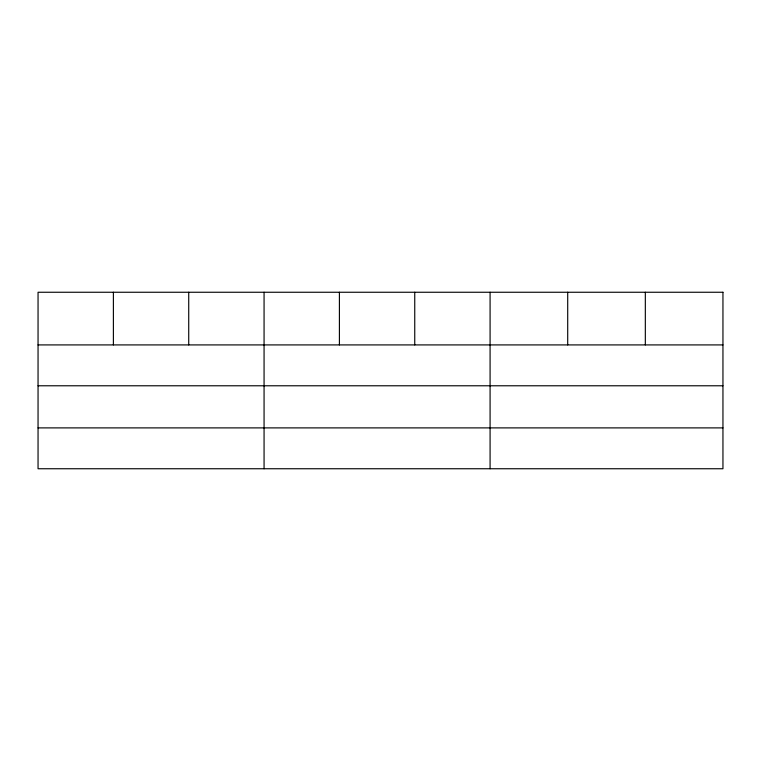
<?xml version="1.0" encoding="UTF-8"?>
<svg xmlns="http://www.w3.org/2000/svg" width="761" height="761" viewBox="0 0 761 761"><rect width="100%" height="100%" fill="white"/><g stroke="black" fill="none" stroke-linecap="round" stroke-linejoin="round"><path stroke-width="1.14" d="M38.05 344.914L722.95 344.914M38.05 385.779L722.95 385.779M38.05 427.891L722.95 427.891M645.328 292.253L645.328 344.914M567.706 292.253L567.706 344.914M490.084 292.253L490.084 468.747M414.745 292.253L414.745 344.914M339.406 292.253L339.406 344.914M264.067 292.253L264.067 468.747M188.728 292.253L188.728 344.914M113.389 292.253L113.389 344.914M722.95 292.253L38.05 292.253L38.05 468.747L722.95 468.747L722.95 292.253"/></g></svg>
